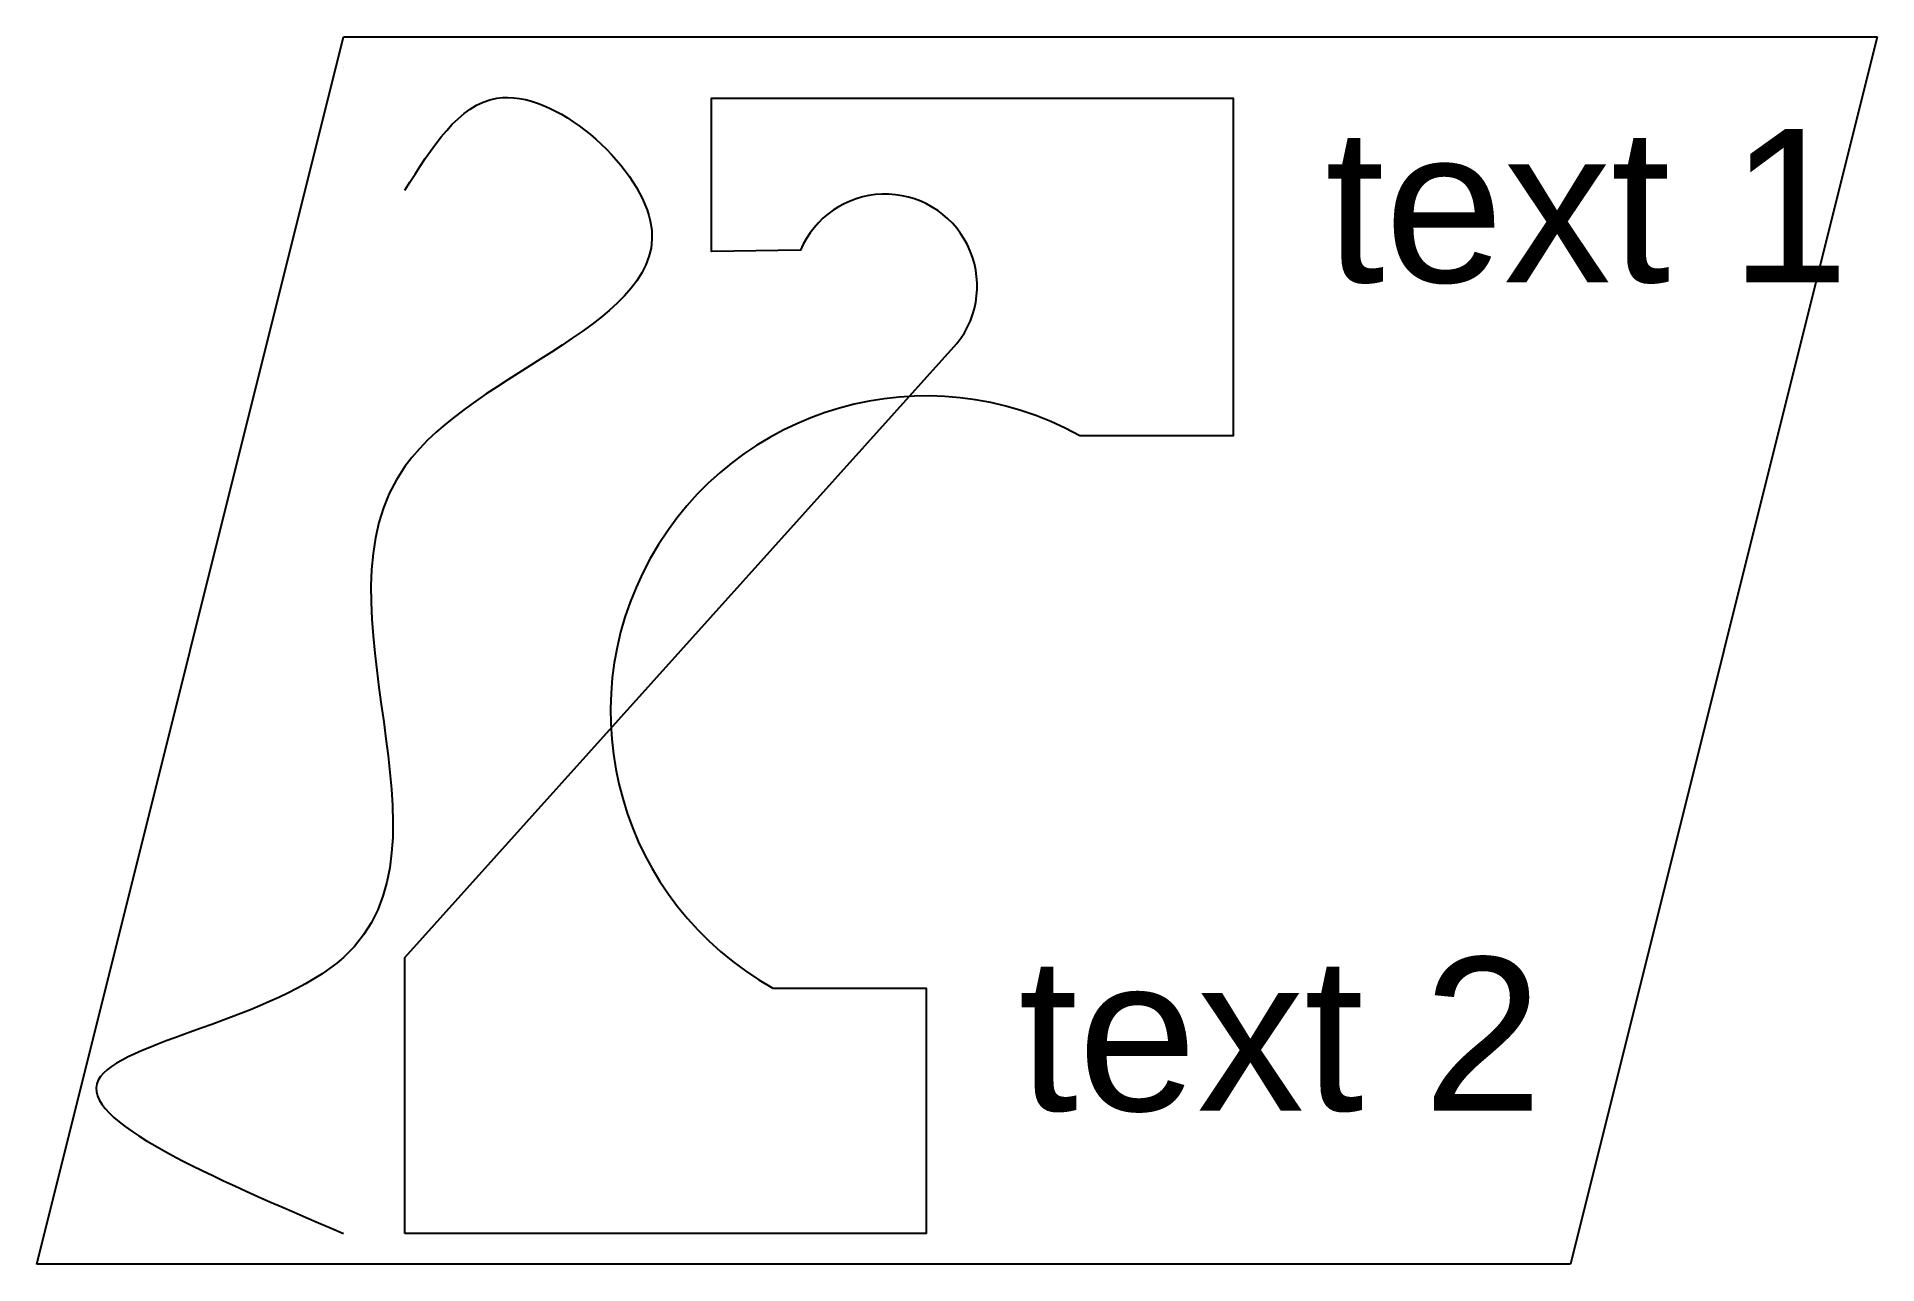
# Model space of a CAD drawing. Header units: millimetres. Extents: x 0 to 60, y 0 to 40.
import ezdxf

# ---------------------------------------------------------------- set-up
doc = ezdxf.new("R2010")
doc.units = ezdxf.units.MM
doc.layers.get('0').update_dxf_attribs({"lineweight": 25, "true_color": 0xffffff})
doc.styles.add('textstyle11', font='')
doc.styles.add('textstyle12', font='')
doc.styles.get('textstyle11').set_extended_font_data('Arial')
doc.styles.get('textstyle12').set_extended_font_data('Arial')

msp = doc.modelspace()

# ---------------------------------------------------------------- linework, layer by layer
for p, q in [((0, 0), (10, 40)), ((10, 40), (60, 40)), ((60, 40), (50, 0)), ((10, 39), (10, 39)), ((50, 0), (0, 0)), ((0, 0), (0, 0))]:
    msp.add_line(p, q)
msp.add_lwpolyline([(12, 1), (12, 10), (30, 30, 1.14731), (24.895, 33.044), (22, 33), (22, 38), (39, 38), (39, 27), (34, 27, 1), (24, 9), (29, 9), (29, 1)], format="xyb", close=True)
msp.add_open_spline([(12, 35), (12.878, 36.4), (15.081, 39.914), (24.381, 31.568), (5.062, 26.982), (16.985, 9.308), (-2.772, 6.453), (5.668, 2.85), (10, 1)], degree=3, knots=[0, 0, 0, 0, 4.242641, 10.645765, 21.959473, 38.083989, 47.028261, 56.462242, 56.462242, 56.462242, 56.462242])

# ---------------------------------------------------------------- texts
at = {"char_height": 5, "attachment_point": 1}
for s, insert, style in [('text 1', (42, 37), 'textstyle11'), ('text 2', (32, 10), 'textstyle12')]:
    msp.add_mtext(s, dxfattribs=dict(at, insert=insert, style=style))

doc.saveas('drawing.dxf')
